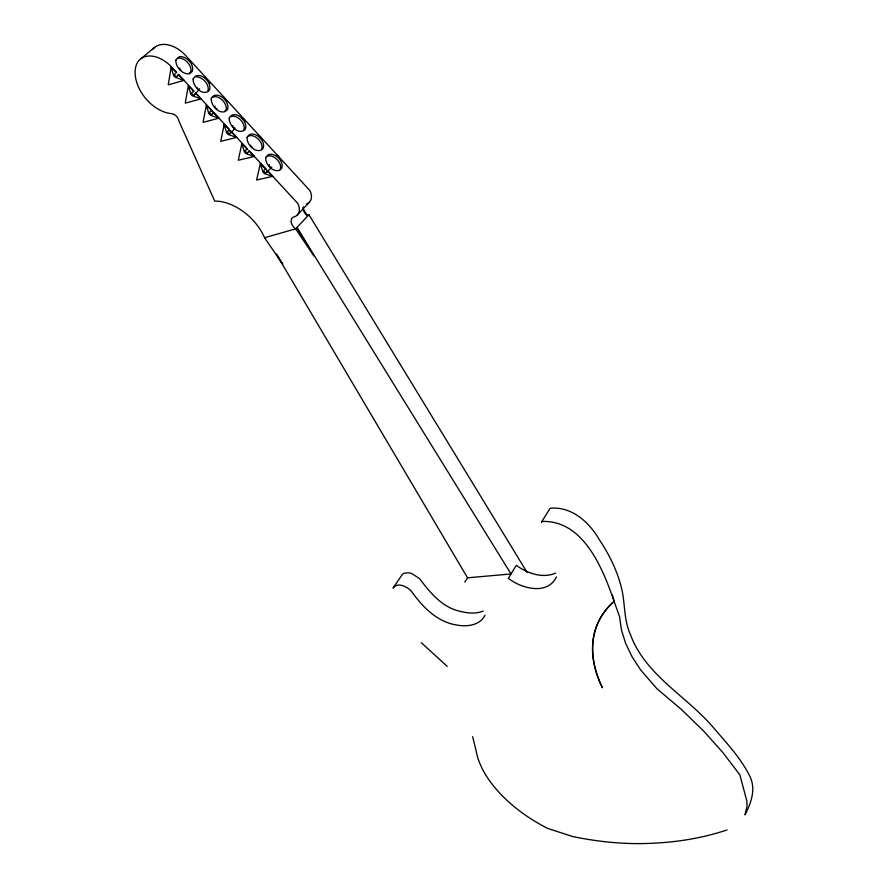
<?xml version="1.0" encoding="UTF-8"?>
<svg xmlns="http://www.w3.org/2000/svg" width="888" height="888" viewBox="0 0 888 888"><rect width="100%" height="100%" fill="white"/><g stroke="black" fill="none" stroke-linecap="round" stroke-linejoin="round"><path stroke-width="1.33" d="M176.657 72.816L171.162 67.155L168.254 84.848L183.994 80.364L178.499 74.703M193.795 91.342L188.323 85.714L185.248 103.152L201.077 98.834L195.615 93.218M211.744 110.745L206.316 105.161L203.063 122.333L218.97 118.182L213.553 112.598M224.165 124.464L220.735 141.358L236.73 137.385L224.165 124.464L226.673 132.867L228.316 134.554L236.73 137.385M247.641 149.528L241.88 143.612L238.273 160.251L254.357 156.443L249.561 151.504M260.373 163.614L256.599 179.975L272.76 176.346L260.373 163.614L262.915 172.006L264.524 173.66L272.76 176.346M177.5 58.708L179.232 56.61C186.402 55.722 194.772 64.569 192.185 71.617L189.555 72.672M212.876 97.07L213.531 95.826C220.535 92.396 230.347 102.864 227.406 109.835L224.742 110.811M230.847 116.55L231.513 115.329C238.461 111.977 248.296 122.311 245.288 129.226L244.133 129.97M248.673 135.875L249.35 134.676C256.255 131.413 266.111 141.603 263.026 148.485L261.871 149.195M556.443 576.923C547.452 595.67 521.389 588.555 508.347 578.321L516.283 565.345C527.294 573.282 542.424 578.787 555.611 573.104M267.288 156.066L267.976 154.889C274.847 151.704 284.715 161.749 281.552 168.587L280.397 169.286M464.835 582.073L467.543 577.811L511.011 573.97L296.936 227.495L313.853 255.933L295.671 228.86A8.192 5.617 44.3 0 1 291.131 221.9A8.192 5.617 44.3 0 1 294.172 216.805A13.697 9.413 45.1 0 0 297.658 203.263L268.165 171.373M485.059 615.184C480.119 625.274 467.31 626.961 457.353 625.119C437.14 622.222 422.533 606.97 411.255 591.053C407.037 586.624 397.547 581.707 393.051 588.089L402.453 574.225L404.162 573.171L408.968 572.816L411.766 573.537L419.513 578.632C430.169 592.507 441.824 607.192 459.773 611.244C467.388 613.22 475.757 614.096 483.227 611.099M194.561 94.761L199.633 88.944M230.336 133.422L234.676 128.771M527.106 572.438L308.924 214.685L295.671 228.86L264.569 237.718A44.999 29.537 44.7 0 0 214.73 201.088L178.988 121.212A6.771 4.484 49.1 0 0 171.65 113.653A33.966 22.566 50.3 0 1 144.344 96.803A33.966 22.566 50.3 0 1 135.731 66.933A28.882 19.148 50.4 0 1 171.972 67.366L176.601 72.361M297.314 215.018L309.413 202.209M266.489 172.483L271.839 167.144M140.704 58.874L154.712 47.297M195.416 76.168C202.453 72.661 212.265 83.283 209.379 90.276L208.258 91.053M308.924 214.685L307.07 215.229L302.808 208.147M254.357 156.443L246.032 153.679L244.4 152.014L241.88 143.612M218.97 118.182L210.467 115.285L208.813 113.575L206.316 105.161M201.077 98.834L192.474 95.86L190.809 94.139L188.323 85.714M183.994 80.364L175.302 77.312L173.626 75.591L171.162 67.155M421.301 642.69L447.186 666.355M178.444 74.37L193.884 91.053M195.682 93.007L229.259 129.304M231.124 131.324L246.931 148.418M248.795 150.427L266.322 169.375M264.569 237.718L282.773 264.258L277.134 254.967M276.19 253.868L467.543 577.811M614.174 601.509C602.941 568.997 583.671 520.046 542.046 521.434L541.425 522.222L550.094 508.291C571.295 506.082 589.177 522.044 599.078 539.316C609.068 554.19 617.171 570.507 621.489 587.956C625.296 603.263 623.642 619.624 630.314 634.265C645.498 675.79 687.312 696.281 714.363 728.726C727.25 743.689 741.058 758.485 749.849 776.323C756.221 789.099 751.048 803.14 745.01 814.907L747.052 805.927L746.841 800.987L739.859 774.847L722.976 752.702L703.385 730.769L681.296 709.357L656.998 688.777L640.603 669.896L632.056 656.72L625.618 643.301L621.411 629.858L619.58 616.638L614.074 601.343A156.233 96.071 24.7 0 0 602.319 687.623L602.408 687.778A156.233 96.059 24.7 0 1 614.174 601.509L612.265 594.694M472.649 736.696L476.157 750.948A101.931 56.199 28.7 0 0 547.996 828.526L572.76 836.552A292.274 175.169 30.7 0 0 643.556 843.556A385.092 238.517 32.4 0 0 727.006 829.936M307.681 216.017A8.114 5.628 44.5 0 1 303.385 206.815M306.271 204.007A13.564 9.435 45.3 0 0 309.834 190.487L185.758 55.633A28.594 19.17 50.7 0 0 152.503 49.484M276.512 155.034A2.775 1.931 46.9 0 1 278.954 157.376M258.73 136.019A2.797 1.943 47.7 0 1 259.34 136.264M259.94 136.652A2.797 1.943 47.7 0 1 261.183 138.373M242.235 118.304A2.819 1.943 48.5 0 1 244.4 120.035M244.7 120.668A2.819 1.943 48.5 0 1 244.855 121.312M226.274 100.477A2.842 1.954 49.3 0 1 227.25 101.587M209.846 82.717A2.864 1.954 50.1 0 1 210.278 83.328M266.755 171.895A1.709 1.188 46.4 0 1 265.29 172.649A1.709 1.188 46.4 0 1 263.847 170.862A1.709 1.188 46.4 0 1 265.057 169.797M271.251 167.399A1.721 1.188 46.5 0 1 269.441 164.68M248.274 151.582A1.721 1.199 45.6 0 1 247.064 152.747A1.721 1.199 45.6 0 1 245.366 151.004A1.721 1.199 45.6 0 1 246.575 149.828M252.703 147.319A1.732 1.199 45.7 0 1 250.616 145.166M234.954 128.083A1.743 1.199 45 0 1 232.934 125.597M230.492 132.09A1.732 1.199 44.9 0 1 229.37 133.633A1.732 1.199 44.9 0 1 227.65 131.502A1.732 1.199 44.9 0 1 229.659 131.058M212.687 112.832A1.754 1.199 44.1 0 1 211.788 114.397A1.754 1.199 44.1 0 1 209.834 112.721A1.754 1.199 44.1 0 1 211.067 111.455M217.049 108.702A1.754 1.199 44.2 0 1 215.029 106.205M194.849 93.828A1.765 1.21 43.4 0 1 193.562 94.961A1.765 1.21 43.4 0 1 191.83 93.173A1.765 1.21 43.4 0 1 193.107 92.041M198.635 89.144A1.776 1.21 43.5 0 1 196.892 87.346M177.6 74.914A1.776 1.21 42.7 0 1 176.923 76.457A1.776 1.21 42.7 0 1 174.903 75.28A1.776 1.21 42.7 0 1 175.236 73.538M181.418 70.496A1.787 1.21 42.9 0 1 179.975 69.464A1.787 1.21 42.9 0 1 179.753 67.999M175.824 60.118C175.535 66.977 182.373 74.636 189.422 73.837L190.532 73.049C193.118 66.001 184.737 57.143 177.556 58.02L175.824 60.118M193.14 78.877C192.641 85.748 200.832 95.06 207.759 91.73C210.423 84.726 201.998 75.968 194.894 76.812L193.14 78.877M211.266 98.524C210.722 105.383 218.914 114.53 225.807 111.3C228.749 104.329 218.925 93.862 211.921 97.28L211.266 98.524M229.259 118.015C228.66 124.864 236.852 133.855 243.723 130.714C246.731 123.787 236.885 113.453 229.925 116.794L229.259 118.015M247.108 137.363C246.464 144.189 254.656 153.036 261.494 149.983C264.569 143.101 254.712 132.911 247.785 136.164L247.108 137.363M265.756 157.576C265.057 164.38 273.249 173.071 280.053 170.108C283.205 163.259 273.315 153.213 266.444 156.388L265.756 157.576"/></g></svg>
